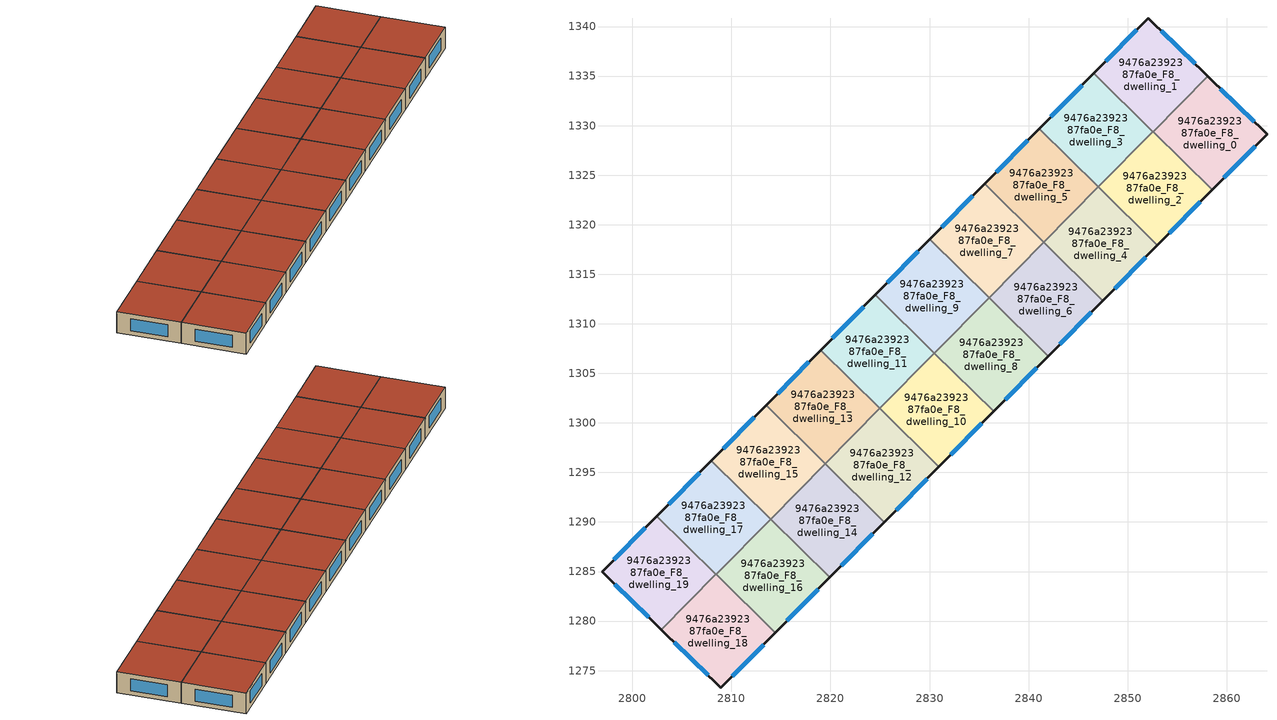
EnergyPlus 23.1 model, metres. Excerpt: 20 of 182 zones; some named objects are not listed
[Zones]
9476a2392387fa0e_F8_dwelling_0
 floor to 9476a2392387fa0e_F7_dwelling_0 (EU_floor_Construction): 2864.05,1329.13 2858.52,1323.52 2852.56,1329.39 2858.08,1334.98 z24
 wall outside (EU_wall_Construction): 2858.52,1323.52 2864.05,1329.13 2858.08,1334.98 z24:27
 wall to 9476a2392387fa0e_F8_dwelling_1 (EU_wall_Construction): 2858.08,1334.98 2852.56,1329.39 z24:27
 wall to 9476a2392387fa0e_F8_dwelling_2 (EU_wall_Construction): 2852.56,1329.39 2858.52,1323.52 z24:27
 window (EU_Window_Construction): 2862.77,1330.39 2859.36,1333.73 / 2859.7,1324.72 2862.87,1327.93 z24.64:26.36
 roof outside (EU_roof_Construction): 2858.52,1323.52 2864.05,1329.13 2858.08,1334.98 2852.56,1329.39 z27
9476a2392387fa0e_F8_dwelling_1
 floor to 9476a2392387fa0e_F7_dwelling_1 (EU_floor_Construction): 2858.08,1334.98 2852.56,1329.39 2846.58,1335.29 2852.07,1340.86 z24
 wall outside (EU_wall_Construction): 2858.08,1334.98 2852.07,1340.86 2846.58,1335.29 z24:27
 wall to 9476a2392387fa0e_F8_dwelling_3 (EU_wall_Construction): 2846.58,1335.29 2852.55,1329.4 z24:27
 wall to 9476a2392387fa0e_F8_dwelling_2 (EU_wall_Construction): 2852.55,1329.41 2852.56,1329.39 z24:27
 window (EU_Window_Construction): 2856.79,1336.24 2853.36,1339.6 / 2850.9,1339.67 2847.76,1336.48 z24.64:26.36
 roof outside (EU_roof_Construction): 2852.56,1329.39 2858.08,1334.98 2852.07,1340.86 2846.58,1335.29 z27
9476a2392387fa0e_F8_dwelling_10
 floor to 9476a2392387fa0e_F7_dwelling_10 (EU_floor_Construction): 2836.46,1301.16 2830.95,1295.57 2824.98,1301.46 2830.49,1307.05 z24
 wall outside (EU_wall_Construction): 2830.95,1295.57 2836.46,1301.16 z24:27
 wall to 9476a2392387fa0e_F8_dwelling_12 (EU_wall_Construction): 2824.98,1301.46 2830.95,1295.57 z24:27
 wall to 9476a2392387fa0e_F8_dwelling_11 (EU_wall_Construction): 2830.49,1307.05 2824.98,1301.46 z24:27
 wall to 9476a2392387fa0e_F8_dwelling_8 (EU_wall_Construction): 2836.46,1301.16 2830.5,1307.05 z24:27
 window (EU_Window_Construction): 2832.13,1296.77 2835.28,1299.97 z24.64:26.36
 roof outside (EU_roof_Construction): 2830.95,1295.57 2836.46,1301.16 2830.49,1307.05 2824.98,1301.46 z27
9476a2392387fa0e_F8_dwelling_11
 floor to 9476a2392387fa0e_F7_dwelling_11 (EU_floor_Construction): 2830.49,1307.05 2824.98,1301.46 2819.01,1307.35 2824.53,1312.94 z24
 wall outside (EU_wall_Construction): 2824.53,1312.94 2819.01,1307.35 z24:27
 wall to 9476a2392387fa0e_F8_dwelling_13 (EU_wall_Construction): 2819.01,1307.35 2824.98,1301.46 z24:27
 wall to 9476a2392387fa0e_F8_dwelling_9 (EU_wall_Construction): 2830.49,1307.05 2824.53,1312.94 z24:27
 window (EU_Window_Construction): 2823.34,1311.74 2820.19,1308.55 z24.64:26.36
 roof outside (EU_roof_Construction): 2824.98,1301.46 2830.49,1307.05 2824.53,1312.94 2819.01,1307.35 z27
9476a2392387fa0e_F8_dwelling_12
 floor to 9476a2392387fa0e_F7_dwelling_12 (EU_floor_Construction): 2830.95,1295.57 2825.44,1289.99 2819.47,1295.88 2824.98,1301.46 z24
 wall outside (EU_wall_Construction): 2825.44,1289.99 2830.95,1295.57 z24:27
 wall to 9476a2392387fa0e_F8_dwelling_14 (EU_wall_Construction): 2819.47,1295.88 2825.44,1289.99 z24:27
 wall to 9476a2392387fa0e_F8_dwelling_13 (EU_wall_Construction): 2824.98,1301.46 2819.47,1295.88 z24:27
 window (EU_Window_Construction): 2826.62,1291.18 2829.77,1294.38 z24.64:26.36
 roof outside (EU_roof_Construction): 2825.44,1289.99 2830.95,1295.57 2824.98,1301.46 2819.47,1295.88 z27
9476a2392387fa0e_F8_dwelling_13
 floor to 9476a2392387fa0e_F7_dwelling_13 (EU_floor_Construction): 2824.98,1301.46 2819.47,1295.88 2813.5,1301.77 2819.01,1307.35 z24
 wall outside (EU_wall_Construction): 2819.01,1307.35 2813.5,1301.77 z24:27
 wall to 9476a2392387fa0e_F8_dwelling_15 (EU_wall_Construction): 2813.5,1301.77 2819.47,1295.88 z24:27
 window (EU_Window_Construction): 2817.83,1306.16 2814.68,1302.96 z24.64:26.36
 roof outside (EU_roof_Construction): 2819.47,1295.88 2824.98,1301.46 2819.01,1307.35 2813.5,1301.77 z27
9476a2392387fa0e_F8_dwelling_14
 floor to 9476a2392387fa0e_F7_dwelling_14 (EU_floor_Construction): 2825.44,1289.99 2819.93,1284.4 2813.96,1290.29 2819.47,1295.88 z24
 wall outside (EU_wall_Construction): 2819.93,1284.4 2825.44,1289.99 z24:27
 wall to 9476a2392387fa0e_F8_dwelling_15 (EU_wall_Construction): 2819.47,1295.88 2813.96,1290.29 z24:27
 wall to 9476a2392387fa0e_F8_dwelling_16 (EU_wall_Construction): 2813.96,1290.29 2819.93,1284.4 z24:27
 window (EU_Window_Construction): 2821.11,1285.6 2824.26,1288.79 z24.64:26.36
 roof outside (EU_roof_Construction): 2819.93,1284.4 2825.44,1289.99 2819.47,1295.88 2813.96,1290.29 z27
9476a2392387fa0e_F8_dwelling_15
 floor to 9476a2392387fa0e_F7_dwelling_15 (EU_floor_Construction): 2819.47,1295.88 2813.96,1290.29 2807.99,1296.18 2813.5,1301.77 z24
 wall outside (EU_wall_Construction): 2813.5,1301.77 2807.99,1296.18 z24:27
 wall to 9476a2392387fa0e_F8_dwelling_17 (EU_wall_Construction): 2807.99,1296.18 2813.96,1290.29 z24:27
 window (EU_Window_Construction): 2812.32,1300.57 2809.17,1297.38 z24.64:26.36
 roof outside (EU_roof_Construction): 2813.96,1290.29 2819.47,1295.88 2813.5,1301.77 2807.99,1296.18 z27
9476a2392387fa0e_F8_dwelling_16
 floor to 9476a2392387fa0e_F7_dwelling_16 (EU_floor_Construction): 2819.93,1284.4 2814.42,1278.81 2808.45,1284.7 2813.96,1290.29 z24
 wall outside (EU_wall_Construction): 2814.42,1278.81 2819.93,1284.4 z24:27
 wall to 9476a2392387fa0e_F8_dwelling_17 (EU_wall_Construction): 2813.96,1290.29 2808.45,1284.7 z24:27
 wall to 9476a2392387fa0e_F8_dwelling_18 (EU_wall_Construction): 2808.45,1284.7 2814.42,1278.81 z24:27
 window (EU_Window_Construction): 2815.6,1280.01 2818.75,1283.2 z24.64:26.36
 roof outside (EU_roof_Construction): 2814.42,1278.81 2819.93,1284.4 2813.96,1290.29 2808.45,1284.7 z27
9476a2392387fa0e_F8_dwelling_17
 floor to 9476a2392387fa0e_F7_dwelling_17 (EU_floor_Construction): 2813.96,1290.29 2808.45,1284.7 2802.47,1290.59 2807.99,1296.18 z24
 wall outside (EU_wall_Construction): 2807.99,1296.18 2802.47,1290.59 z24:27
 wall to 9476a2392387fa0e_F8_dwelling_19 (EU_wall_Construction): 2802.47,1290.59 2808.43,1284.72 z24:27
 wall to 9476a2392387fa0e_F8_dwelling_18 (EU_wall_Construction): 2808.43,1284.72 2808.45,1284.7 z24:27
 window (EU_Window_Construction): 2806.81,1294.98 2803.66,1291.79 z24.64:26.36
 roof outside (EU_roof_Construction): 2808.45,1284.7 2813.96,1290.29 2807.99,1296.18 2802.47,1290.59 z27
9476a2392387fa0e_F8_dwelling_18
 floor to 9476a2392387fa0e_F7_dwelling_18 (EU_floor_Construction): 2814.42,1278.81 2808.93,1273.25 2802.92,1279.13 2808.43,1284.72 z24
 wall outside (EU_wall_Construction): 2802.92,1279.13 2808.93,1273.25 2814.42,1278.81 z24:27
 wall to 9476a2392387fa0e_F8_dwelling_19 (EU_wall_Construction): 2808.43,1284.72 2802.92,1279.13 z24:27
 window (EU_Window_Construction): 2810.11,1274.44 2813.24,1277.62 / 2804.21,1277.87 2807.64,1274.51 z24.64:26.36
 roof outside (EU_roof_Construction): 2808.93,1273.25 2814.42,1278.81 2808.43,1284.72 2802.92,1279.13 z27
9476a2392387fa0e_F8_dwelling_19
 floor to 9476a2392387fa0e_F7_dwelling_19 (EU_floor_Construction): 2808.43,1284.72 2802.92,1279.13 2796.94,1284.99 2802.47,1290.59 z24
 wall outside (EU_wall_Construction): 2802.47,1290.59 2796.94,1284.99 2802.92,1279.13 z24:27
 window (EU_Window_Construction): 2798.22,1283.73 2801.64,1280.38 / 2801.29,1289.39 2798.13,1286.19 z24.64:26.36
 roof outside (EU_roof_Construction): 2802.92,1279.13 2808.43,1284.72 2802.47,1290.59 2796.94,1284.99 z27
9476a2392387fa0e_F8_dwelling_2
 floor to 9476a2392387fa0e_F7_dwelling_2 (EU_floor_Construction): 2858.52,1323.52 2853,1317.93 2847.03,1323.82 2852.55,1329.41 z24
 wall outside (EU_wall_Construction): 2853,1317.93 2858.52,1323.52 z24:27
 wall to 9476a2392387fa0e_F8_dwelling_4 (EU_wall_Construction): 2847.03,1323.82 2853,1317.93 z24:27
 wall to 9476a2392387fa0e_F8_dwelling_3 (EU_wall_Construction): 2852.55,1329.41 2847.03,1323.82 z24:27
 window (EU_Window_Construction): 2854.18,1319.13 2857.34,1322.32 z24.64:26.36
 roof outside (EU_roof_Construction): 2853,1317.93 2858.52,1323.52 2852.55,1329.41 2847.03,1323.82 z27
9476a2392387fa0e_F8_dwelling_3
 floor to 9476a2392387fa0e_F7_dwelling_3 (EU_floor_Construction): 2852.55,1329.41 2847.03,1323.82 2841.07,1329.7 2846.58,1335.29 z24
 wall outside (EU_wall_Construction): 2846.58,1335.29 2841.07,1329.7 z24:27
 wall to 9476a2392387fa0e_F8_dwelling_5 (EU_wall_Construction): 2841.07,1329.7 2847.03,1323.82 z24:27
 window (EU_Window_Construction): 2845.4,1334.09 2842.25,1330.9 z24.64:26.36
 roof outside (EU_roof_Construction): 2847.03,1323.82 2852.55,1329.41 2846.58,1335.29 2841.07,1329.7 z27
9476a2392387fa0e_F8_dwelling_4
 floor to 9476a2392387fa0e_F7_dwelling_4 (EU_floor_Construction): 2853,1317.93 2847.49,1312.34 2841.52,1318.23 2847.03,1323.82 z24
 wall outside (EU_wall_Construction): 2847.49,1312.34 2853,1317.93 z24:27
 wall to 9476a2392387fa0e_F8_dwelling_6 (EU_wall_Construction): 2841.52,1318.23 2847.49,1312.34 z24:27
 wall to 9476a2392387fa0e_F8_dwelling_5 (EU_wall_Construction): 2847.03,1323.82 2841.52,1318.23 z24:27
 window (EU_Window_Construction): 2848.67,1313.54 2851.82,1316.73 z24.64:26.36
 roof outside (EU_roof_Construction): 2847.49,1312.34 2853,1317.93 2847.03,1323.82 2841.52,1318.23 z27
9476a2392387fa0e_F8_dwelling_5
 floor to 9476a2392387fa0e_F7_dwelling_5 (EU_floor_Construction): 2847.03,1323.82 2841.52,1318.23 2835.55,1324.12 2841.07,1329.7 z24
 wall outside (EU_wall_Construction): 2841.07,1329.7 2835.55,1324.12 z24:27
 wall to 9476a2392387fa0e_F8_dwelling_7 (EU_wall_Construction): 2835.55,1324.12 2841.52,1318.23 z24:27
 window (EU_Window_Construction): 2839.89,1328.51 2836.73,1325.31 z24.64:26.36
 roof outside (EU_roof_Construction): 2841.52,1318.23 2847.03,1323.82 2841.07,1329.7 2835.55,1324.12 z27
9476a2392387fa0e_F8_dwelling_6
 floor to 9476a2392387fa0e_F7_dwelling_6 (EU_floor_Construction): 2847.49,1312.34 2841.98,1306.75 2836.01,1312.64 2841.52,1318.23 z24
 wall outside (EU_wall_Construction): 2841.98,1306.75 2847.49,1312.34 z24:27
 wall to 9476a2392387fa0e_F8_dwelling_7 (EU_wall_Construction): 2841.52,1318.23 2836.01,1312.64 z24:27
 wall to 9476a2392387fa0e_F8_dwelling_8 (EU_wall_Construction): 2836.01,1312.64 2841.98,1306.75 z24:27
 window (EU_Window_Construction): 2843.16,1307.95 2846.31,1311.14 z24.64:26.36
 roof outside (EU_roof_Construction): 2841.98,1306.75 2847.49,1312.34 2841.52,1318.23 2836.01,1312.64 z27
9476a2392387fa0e_F8_dwelling_7
 floor to 9476a2392387fa0e_F7_dwelling_7 (EU_floor_Construction): 2841.52,1318.23 2836.01,1312.64 2830.04,1318.53 2835.55,1324.12 z24
 wall outside (EU_wall_Construction): 2835.55,1324.12 2830.04,1318.53 z24:27
 wall to 9476a2392387fa0e_F8_dwelling_9 (EU_wall_Construction): 2830.04,1318.53 2836.01,1312.64 z24:27
 window (EU_Window_Construction): 2834.37,1322.92 2831.22,1319.72 z24.64:26.36
 roof outside (EU_roof_Construction): 2836.01,1312.64 2841.52,1318.23 2835.55,1324.12 2830.04,1318.53 z27
9476a2392387fa0e_F8_dwelling_8
 floor to 9476a2392387fa0e_F7_dwelling_8 (EU_floor_Construction): 2841.98,1306.75 2836.46,1301.16 2830.49,1307.05 2836.01,1312.64 z24
 wall outside (EU_wall_Construction): 2836.46,1301.16 2841.98,1306.75 z24:27
 wall to 9476a2392387fa0e_F8_dwelling_9 (EU_wall_Construction): 2836.01,1312.64 2830.49,1307.05 z24:27
 window (EU_Window_Construction): 2837.64,1302.36 2840.8,1305.55 z24.64:26.36
 roof outside (EU_roof_Construction): 2836.46,1301.16 2841.98,1306.75 2836.01,1312.64 2830.49,1307.05 z27
9476a2392387fa0e_F8_dwelling_9
 floor to 9476a2392387fa0e_F7_dwelling_9 (EU_floor_Construction): 2836.01,1312.64 2830.49,1307.05 2824.53,1312.94 2830.04,1318.53 z24
 wall outside (EU_wall_Construction): 2830.04,1318.53 2824.53,1312.94 z24:27
 window (EU_Window_Construction): 2828.86,1317.33 2825.71,1314.14 z24.64:26.36
 roof outside (EU_roof_Construction): 2830.49,1307.05 2836.01,1312.64 2830.04,1318.53 2824.53,1312.94 z27
[Building]
EU S2 Campaign: North Axis=0; Terrain=City; Solar Distribution=FullExterior
[Site:Location]
Yerevan-Zvartnots.Intl.AP: Latitude=40.15; Longitude=44.383; Time Zone=4; Elevation=854
[SizingPeriod:WeatherFileDays]
AnnualSizingPeriod: Begin Month=1; Begin Day of Month=1; End Month=12; End Day of Month=31; Day of Week for Start Day=Monday; Use Weather File Daylight Saving Period=No; Use Weather File Rain and Snow Indicators=No
[MATERIAL]
EU_InternalMass_Material: Roughness=MediumRough; Thickness=0.1; Conductivity=1; Density=1800; Specific Heat=900; Thermal Absorptance=0.9; Solar Absorptance=0.7; Visible Absorptance=0.7
[MATERIAL:NOMASS] Roughness=MediumRough; Thermal Absorptance=0.9; Solar Absorptance=0.7; Visible Absorptance=0.7
Name | Thermal Resistance
EU_wall_NoMass | 1.05043
EU_roof_NoMass | 1.45357
EU_floor_NoMass | 0.478065
[WINDOWMATERIAL:SIMPLEGLAZINGSYSTEM]
EU_Window_SimpleGlazing: UFactor=2.5566; Solar Heat Gain Coefficient=0.75; Visible Transmittance=0.75
[CONSTRUCTION]
EU_wall_Construction: EU_wall_NoMass
EU_roof_Construction: EU_roof_NoMass
EU_floor_Construction: EU_floor_NoMass
EU_Window_Construction: EU_Window_SimpleGlazing
EU_InternalMass_Construction: EU_InternalMass_Material
[ZONE] Type=1; Multiplier=1; Ceiling Height=autocalculate; Floor Area=autocalculate; Part of Total Floor Area=Yes
Name | Volume
9476a2392387fa0e_F8_dwelling_0; 9476a2392387fa0e_F8_dwelling_10 | 197.462
9476a2392387fa0e_F8_dwelling_1 | 197.457
9476a2392387fa0e_F8_dwelling_11 | 197.445
9476a2392387fa0e_F8_dwelling_12; 9476a2392387fa0e_F8_dwelling_13 | 197.461
9476a2392387fa0e_F8_dwelling_14 | 197.425
9476a2392387fa0e_F8_dwelling_15; 9476a2392387fa0e_F8_dwelling_17 | 197.476
9476a2392387fa0e_F8_dwelling_16 | 197.459
9476a2392387fa0e_F8_dwelling_18 | 197.449
9476a2392387fa0e_F8_dwelling_19 | 197.47
9476a2392387fa0e_F8_dwelling_2; 9476a2392387fa0e_F8_dwelling_3 | 197.466
9476a2392387fa0e_F8_dwelling_4 | 197.43
9476a2392387fa0e_F8_dwelling_5 | 197.447
9476a2392387fa0e_F8_dwelling_6; 9476a2392387fa0e_F8_dwelling_9 | 197.464
9476a2392387fa0e_F8_dwelling_7 | 197.481
9476a2392387fa0e_F8_dwelling_8 | 197.463
[INTERNALMASS] Construction=EU_InternalMass_Construction
Name | Zone or ZoneList | Surface Area
9476a2392387fa0e_F8_dwelling_0_EU_InternalMass | 9476a2392387fa0e_F8_dwelling_0 | 65.8202
9476a2392387fa0e_F8_dwelling_1_EU_InternalMass | 9476a2392387fa0e_F8_dwelling_1 | 65.8189
9476a2392387fa0e_F8_dwelling_2_EU_InternalMass | 9476a2392387fa0e_F8_dwelling_2 | 65.822
9476a2392387fa0e_F8_dwelling_3_EU_InternalMass | 9476a2392387fa0e_F8_dwelling_3 | 65.822
9476a2392387fa0e_F8_dwelling_4_EU_InternalMass | 9476a2392387fa0e_F8_dwelling_4 | 65.8157
9476a2392387fa0e_F8_dwelling_5_EU_InternalMass | 9476a2392387fa0e_F8_dwelling_5 | 65.8157
9476a2392387fa0e_F8_dwelling_6_EU_InternalMass | 9476a2392387fa0e_F8_dwelling_6 | 65.8213
9476a2392387fa0e_F8_dwelling_7_EU_InternalMass | 9476a2392387fa0e_F8_dwelling_7 | 65.8212
9476a2392387fa0e_F8_dwelling_8_EU_InternalMass | 9476a2392387fa0e_F8_dwelling_8 | 65.8223
9476a2392387fa0e_F8_dwelling_9_EU_InternalMass | 9476a2392387fa0e_F8_dwelling_9 | 65.8211
9476a2392387fa0e_F8_dwelling_10_EU_InternalMass | 9476a2392387fa0e_F8_dwelling_10 | 65.8205
9476a2392387fa0e_F8_dwelling_11_EU_InternalMass | 9476a2392387fa0e_F8_dwelling_11 | 65.8149
9476a2392387fa0e_F8_dwelling_12_EU_InternalMass | 9476a2392387fa0e_F8_dwelling_12 | 65.826
9476a2392387fa0e_F8_dwelling_13_EU_InternalMass | 9476a2392387fa0e_F8_dwelling_13 | 65.8189
9476a2392387fa0e_F8_dwelling_14_EU_InternalMass | 9476a2392387fa0e_F8_dwelling_14 | 65.8098
9476a2392387fa0e_F8_dwelling_15_EU_InternalMass | 9476a2392387fa0e_F8_dwelling_15 | 65.8225
9476a2392387fa0e_F8_dwelling_16_EU_InternalMass | 9476a2392387fa0e_F8_dwelling_16 | 65.8225
9476a2392387fa0e_F8_dwelling_17_EU_InternalMass | 9476a2392387fa0e_F8_dwelling_17 | 65.8253
9476a2392387fa0e_F8_dwelling_18_EU_InternalMass | 9476a2392387fa0e_F8_dwelling_18 | 65.8161
9476a2392387fa0e_F8_dwelling_19_EU_InternalMass | 9476a2392387fa0e_F8_dwelling_19 | 65.8214
[OTHEREQUIPMENT] Fuel Type=Electricity; Design Level Calculation Method=Watts/Area; Power per Zone Floor Area=1; Fraction Latent=0; Fraction Radiant=0; Fraction Lost=0; Carbon Dioxide Generation Rate=0; EndUse Subcategory=EU_Step8_InternalGains
Name | Zone or ZoneList or Space or SpaceList | Schedule
EU_Step8_InternalGain_9476a2392387fa0e_F8_dwelling_0_f000 | 9476a2392387fa0e_F8_dwelling_0 | EU_Step8_GainSchedule_9476a2392387fa0e_F8_dwelling_0_f000
EU_Step8_InternalGain_9476a2392387fa0e_F8_dwelling_1_f000 | 9476a2392387fa0e_F8_dwelling_1 | EU_Step8_GainSchedule_9476a2392387fa0e_F8_dwelling_1_f000
EU_Step8_InternalGain_9476a2392387fa0e_F8_dwelling_2_f000 | 9476a2392387fa0e_F8_dwelling_2 | EU_Step8_GainSchedule_9476a2392387fa0e_F8_dwelling_2_f000
EU_Step8_InternalGain_9476a2392387fa0e_F8_dwelling_3_f000 | 9476a2392387fa0e_F8_dwelling_3 | EU_Step8_GainSchedule_9476a2392387fa0e_F8_dwelling_3_f000
EU_Step8_InternalGain_9476a2392387fa0e_F8_dwelling_4_f000 | 9476a2392387fa0e_F8_dwelling_4 | EU_Step8_GainSchedule_9476a2392387fa0e_F8_dwelling_4_f000
EU_Step8_InternalGain_9476a2392387fa0e_F8_dwelling_5_f000 | 9476a2392387fa0e_F8_dwelling_5 | EU_Step8_GainSchedule_9476a2392387fa0e_F8_dwelling_5_f000
EU_Step8_InternalGain_9476a2392387fa0e_F8_dwelling_6_f000 | 9476a2392387fa0e_F8_dwelling_6 | EU_Step8_GainSchedule_9476a2392387fa0e_F8_dwelling_6_f000
EU_Step8_InternalGain_9476a2392387fa0e_F8_dwelling_7_f000 | 9476a2392387fa0e_F8_dwelling_7 | EU_Step8_GainSchedule_9476a2392387fa0e_F8_dwelling_7_f000
EU_Step8_InternalGain_9476a2392387fa0e_F8_dwelling_8_f000 | 9476a2392387fa0e_F8_dwelling_8 | EU_Step8_GainSchedule_9476a2392387fa0e_F8_dwelling_8_f000
EU_Step8_InternalGain_9476a2392387fa0e_F8_dwelling_9_f000 | 9476a2392387fa0e_F8_dwelling_9 | EU_Step8_GainSchedule_9476a2392387fa0e_F8_dwelling_9_f000
EU_Step8_InternalGain_9476a2392387fa0e_F8_dwelling_10_f000 | 9476a2392387fa0e_F8_dwelling_10 | EU_Step8_GainSchedule_9476a2392387fa0e_F8_dwelling_10_f000
EU_Step8_InternalGain_9476a2392387fa0e_F8_dwelling_11_f000 | 9476a2392387fa0e_F8_dwelling_11 | EU_Step8_GainSchedule_9476a2392387fa0e_F8_dwelling_11_f000
EU_Step8_InternalGain_9476a2392387fa0e_F8_dwelling_12_f000 | 9476a2392387fa0e_F8_dwelling_12 | EU_Step8_GainSchedule_9476a2392387fa0e_F8_dwelling_12_f000
EU_Step8_InternalGain_9476a2392387fa0e_F8_dwelling_13_f000 | 9476a2392387fa0e_F8_dwelling_13 | EU_Step8_GainSchedule_9476a2392387fa0e_F8_dwelling_13_f000
EU_Step8_InternalGain_9476a2392387fa0e_F8_dwelling_14_f000 | 9476a2392387fa0e_F8_dwelling_14 | EU_Step8_GainSchedule_9476a2392387fa0e_F8_dwelling_14_f000
EU_Step8_InternalGain_9476a2392387fa0e_F8_dwelling_15_f000 | 9476a2392387fa0e_F8_dwelling_15 | EU_Step8_GainSchedule_9476a2392387fa0e_F8_dwelling_15_f000
EU_Step8_InternalGain_9476a2392387fa0e_F8_dwelling_16_f000 | 9476a2392387fa0e_F8_dwelling_16 | EU_Step8_GainSchedule_9476a2392387fa0e_F8_dwelling_16_f000
EU_Step8_InternalGain_9476a2392387fa0e_F8_dwelling_17_f000 | 9476a2392387fa0e_F8_dwelling_17 | EU_Step8_GainSchedule_9476a2392387fa0e_F8_dwelling_17_f000
EU_Step8_InternalGain_9476a2392387fa0e_F8_dwelling_18_f000 | 9476a2392387fa0e_F8_dwelling_18 | EU_Step8_GainSchedule_9476a2392387fa0e_F8_dwelling_18_f000
EU_Step8_InternalGain_9476a2392387fa0e_F8_dwelling_19_f000 | 9476a2392387fa0e_F8_dwelling_19 | EU_Step8_GainSchedule_9476a2392387fa0e_F8_dwelling_19_f000
[ZONEVENTILATION:DESIGNFLOWRATE] Schedule=EU_AlwaysOn; Design Flow Rate Calculation Method=AirChanges/Hour; Air Changes per Hour=0.557805; Ventilation Type=Natural; Fan Pressure Rise=0; Fan Total Efficiency=1; Constant Term Coefficient=1; Temperature Term Coefficient=0; Velocity Term Coefficient=0; Velocity Squared Term Coefficient=0; Minimum Indoor Temperature=-100; Maximum Indoor Temperature=100; Delta Temperature=-100; Minimum Outdoor Temperature=-100; Maximum Outdoor Temperature=100; Maximum Wind Speed=40
Name | Zone or ZoneList or Space or SpaceList
EU_ConstantAir_9476a2392387fa0e_F8_dwelling_0 | 9476a2392387fa0e_F8_dwelling_0
EU_ConstantAir_9476a2392387fa0e_F8_dwelling_1 | 9476a2392387fa0e_F8_dwelling_1
EU_ConstantAir_9476a2392387fa0e_F8_dwelling_2 | 9476a2392387fa0e_F8_dwelling_2
EU_ConstantAir_9476a2392387fa0e_F8_dwelling_3 | 9476a2392387fa0e_F8_dwelling_3
EU_ConstantAir_9476a2392387fa0e_F8_dwelling_4 | 9476a2392387fa0e_F8_dwelling_4
EU_ConstantAir_9476a2392387fa0e_F8_dwelling_5 | 9476a2392387fa0e_F8_dwelling_5
EU_ConstantAir_9476a2392387fa0e_F8_dwelling_6 | 9476a2392387fa0e_F8_dwelling_6
EU_ConstantAir_9476a2392387fa0e_F8_dwelling_7 | 9476a2392387fa0e_F8_dwelling_7
EU_ConstantAir_9476a2392387fa0e_F8_dwelling_8 | 9476a2392387fa0e_F8_dwelling_8
EU_ConstantAir_9476a2392387fa0e_F8_dwelling_9 | 9476a2392387fa0e_F8_dwelling_9
EU_ConstantAir_9476a2392387fa0e_F8_dwelling_10 | 9476a2392387fa0e_F8_dwelling_10
EU_ConstantAir_9476a2392387fa0e_F8_dwelling_11 | 9476a2392387fa0e_F8_dwelling_11
EU_ConstantAir_9476a2392387fa0e_F8_dwelling_12 | 9476a2392387fa0e_F8_dwelling_12
EU_ConstantAir_9476a2392387fa0e_F8_dwelling_13 | 9476a2392387fa0e_F8_dwelling_13
EU_ConstantAir_9476a2392387fa0e_F8_dwelling_14 | 9476a2392387fa0e_F8_dwelling_14
EU_ConstantAir_9476a2392387fa0e_F8_dwelling_15 | 9476a2392387fa0e_F8_dwelling_15
EU_ConstantAir_9476a2392387fa0e_F8_dwelling_16 | 9476a2392387fa0e_F8_dwelling_16
EU_ConstantAir_9476a2392387fa0e_F8_dwelling_17 | 9476a2392387fa0e_F8_dwelling_17
EU_ConstantAir_9476a2392387fa0e_F8_dwelling_18 | 9476a2392387fa0e_F8_dwelling_18
EU_ConstantAir_9476a2392387fa0e_F8_dwelling_19 | 9476a2392387fa0e_F8_dwelling_19
[HVACTEMPLATE:ZONE:IDEALLOADSAIRSYSTEM] System Availability Schedule=EU_AlwaysOn; Maximum Heating Supply Air Temperature=50; Minimum Cooling Supply Air Temperature=13; Maximum Heating Supply Air Humidity Ratio=0.0156; Minimum Cooling Supply Air Humidity Ratio=0.0077; Heating Limit=NoLimit; Cooling Limit=NoLimit; Heating Availability Schedule=EU_AlwaysOn; Cooling Availability Schedule=EU_CoolingOff; Dehumidification Control Type=ConstantSensibleHeatRatio; Cooling Sensible Heat Ratio=0.7; Dehumidification Setpoint=60; Humidification Control Type=None; Humidification Setpoint=30; Outdoor Air Method=None; Outdoor Air Flow Rate per Person=0.00944; Outdoor Air Flow Rate per Zone Floor Area=0; Outdoor Air Flow Rate per Zone=0; Demand Controlled Ventilation Type=None; Outdoor Air Economizer Type=NoEconomizer; Heat Recovery Type=None; Sensible Heat Recovery Effectiveness=0.7; Latent Heat Recovery Effectiveness=0.65
Name | Template Thermostat
9476a2392387fa0e_F8_dwelling_0 | EU_HeatOnly_9476a2392387fa0e_F8_dwelling_0
9476a2392387fa0e_F8_dwelling_1 | EU_HeatOnly_9476a2392387fa0e_F8_dwelling_1
9476a2392387fa0e_F8_dwelling_2 | EU_HeatOnly_9476a2392387fa0e_F8_dwelling_2
9476a2392387fa0e_F8_dwelling_3 | EU_HeatOnly_9476a2392387fa0e_F8_dwelling_3
9476a2392387fa0e_F8_dwelling_4 | EU_HeatOnly_9476a2392387fa0e_F8_dwelling_4
9476a2392387fa0e_F8_dwelling_5 | EU_HeatOnly_9476a2392387fa0e_F8_dwelling_5
9476a2392387fa0e_F8_dwelling_6 | EU_HeatOnly_9476a2392387fa0e_F8_dwelling_6
9476a2392387fa0e_F8_dwelling_7 | EU_HeatOnly_9476a2392387fa0e_F8_dwelling_7
9476a2392387fa0e_F8_dwelling_8 | EU_HeatOnly_9476a2392387fa0e_F8_dwelling_8
9476a2392387fa0e_F8_dwelling_9 | EU_HeatOnly_9476a2392387fa0e_F8_dwelling_9
9476a2392387fa0e_F8_dwelling_10 | EU_HeatOnly_9476a2392387fa0e_F8_dwelling_10
9476a2392387fa0e_F8_dwelling_11 | EU_HeatOnly_9476a2392387fa0e_F8_dwelling_11
9476a2392387fa0e_F8_dwelling_12 | EU_HeatOnly_9476a2392387fa0e_F8_dwelling_12
9476a2392387fa0e_F8_dwelling_13 | EU_HeatOnly_9476a2392387fa0e_F8_dwelling_13
9476a2392387fa0e_F8_dwelling_14 | EU_HeatOnly_9476a2392387fa0e_F8_dwelling_14
9476a2392387fa0e_F8_dwelling_15 | EU_HeatOnly_9476a2392387fa0e_F8_dwelling_15
9476a2392387fa0e_F8_dwelling_16 | EU_HeatOnly_9476a2392387fa0e_F8_dwelling_16
9476a2392387fa0e_F8_dwelling_17 | EU_HeatOnly_9476a2392387fa0e_F8_dwelling_17
9476a2392387fa0e_F8_dwelling_18 | EU_HeatOnly_9476a2392387fa0e_F8_dwelling_18
9476a2392387fa0e_F8_dwelling_19 | EU_HeatOnly_9476a2392387fa0e_F8_dwelling_19
[SIZING:ZONE] Zone Cooling Design Supply Air Temperature Input Method=SupplyAirTemperature; Zone Cooling Design Supply Air Temperature=13; Zone Heating Design Supply Air Temperature Input Method=SupplyAirTemperature; Zone Heating Design Supply Air Temperature=50; Zone Cooling Design Supply Air Humidity Ratio=0.008; Zone Heating Design Supply Air Humidity Ratio=0.008; Cooling Design Air Flow Method=DesignDay; Cooling Design Air Flow Rate=0; Cooling Minimum Air Flow per Zone Floor Area=0.000762; Cooling Minimum Air Flow=0; Cooling Minimum Air Flow Fraction=0.2; Heating Design Air Flow Method=DesignDay; Heating Design Air Flow Rate=0; Heating Maximum Air Flow per Zone Floor Area=0.002032; Heating Maximum Air Flow=0.141576; Heating Maximum Air Flow Fraction=0.3; Account for Dedicated Outdoor Air System=No; Dedicated Outdoor Air System Control Strategy=NeutralSupplyAir; Dedicated Outdoor Air Low Setpoint Temperature for Design=autosize; Dedicated Outdoor Air High Setpoint Temperature for Design=autosize; Zone Load Sizing Method=Sensible Load Only No Latent Load; Zone Latent Cooling Design Supply Air Humidity Ratio Input Method=HumidityRatioDifference; Zone Cooling Design Supply Air Humidity Ratio Difference=0.005; Zone Latent Heating Design Supply Air Humidity Ratio Input Method=HumidityRatioDifference; Zone Humidification Design Supply Air Humidity Ratio Difference=0.005
9476a2392387fa0e_F8_dwelling_0; 9476a2392387fa0e_F8_dwelling_1; 9476a2392387fa0e_F8_dwelling_2; 9476a2392387fa0e_F8_dwelling_3; 9476a2392387fa0e_F8_dwelling_4; 9476a2392387fa0e_F8_dwelling_5; 9476a2392387fa0e_F8_dwelling_6; 9476a2392387fa0e_F8_dwelling_7; 9476a2392387fa0e_F8_dwelling_8; 9476a2392387fa0e_F8_dwelling_9; 9476a2392387fa0e_F8_dwelling_10; 9476a2392387fa0e_F8_dwelling_11; 9476a2392387fa0e_F8_dwelling_12; 9476a2392387fa0e_F8_dwelling_13; 9476a2392387fa0e_F8_dwelling_14; 9476a2392387fa0e_F8_dwelling_15; 9476a2392387fa0e_F8_dwelling_16; 9476a2392387fa0e_F8_dwelling_17; 9476a2392387fa0e_F8_dwelling_18; 9476a2392387fa0e_F8_dwelling_19
[SCHEDULE:CONSTANT]
Name | Hourly Value
EU_AlwaysOn | 1
EU_CoolingOff | 0
[SCHEDULE:FILE] Column Number=1; Rows to Skip at Top=0; Number of Hours of Data=8760; Column Separator=Comma; Interpolate to Timestep=No; Minutes per Item=60; Adjust Schedule for Daylight Savings=Yes
Name | File
EU_Step8_GainSchedule_9476a2392387fa0e_F8_dwelling_0_f000 | ../../schedules/9476a2392387fa0e/9476a2392387fa0e_F8_dwelling_0_f000_gain.csv
EU_Step8_GainSchedule_9476a2392387fa0e_F8_dwelling_1_f000 | ../../schedules/9476a2392387fa0e/9476a2392387fa0e_F8_dwelling_1_f000_gain.csv
EU_Step8_GainSchedule_9476a2392387fa0e_F8_dwelling_2_f000 | ../../schedules/9476a2392387fa0e/9476a2392387fa0e_F8_dwelling_2_f000_gain.csv
EU_Step8_GainSchedule_9476a2392387fa0e_F8_dwelling_3_f000 | ../../schedules/9476a2392387fa0e/9476a2392387fa0e_F8_dwelling_3_f000_gain.csv
EU_Step8_GainSchedule_9476a2392387fa0e_F8_dwelling_4_f000 | ../../schedules/9476a2392387fa0e/9476a2392387fa0e_F8_dwelling_4_f000_gain.csv
EU_Step8_GainSchedule_9476a2392387fa0e_F8_dwelling_5_f000 | ../../schedules/9476a2392387fa0e/9476a2392387fa0e_F8_dwelling_5_f000_gain.csv
EU_Step8_GainSchedule_9476a2392387fa0e_F8_dwelling_6_f000 | ../../schedules/9476a2392387fa0e/9476a2392387fa0e_F8_dwelling_6_f000_gain.csv
EU_Step8_GainSchedule_9476a2392387fa0e_F8_dwelling_7_f000 | ../../schedules/9476a2392387fa0e/9476a2392387fa0e_F8_dwelling_7_f000_gain.csv
EU_Step8_GainSchedule_9476a2392387fa0e_F8_dwelling_8_f000 | ../../schedules/9476a2392387fa0e/9476a2392387fa0e_F8_dwelling_8_f000_gain.csv
EU_Step8_GainSchedule_9476a2392387fa0e_F8_dwelling_9_f000 | ../../schedules/9476a2392387fa0e/9476a2392387fa0e_F8_dwelling_9_f000_gain.csv
EU_Step8_GainSchedule_9476a2392387fa0e_F8_dwelling_10_f000 | ../../schedules/9476a2392387fa0e/9476a2392387fa0e_F8_dwelling_10_f000_gain.csv
EU_Step8_GainSchedule_9476a2392387fa0e_F8_dwelling_11_f000 | ../../schedules/9476a2392387fa0e/9476a2392387fa0e_F8_dwelling_11_f000_gain.csv
EU_Step8_GainSchedule_9476a2392387fa0e_F8_dwelling_12_f000 | ../../schedules/9476a2392387fa0e/9476a2392387fa0e_F8_dwelling_12_f000_gain.csv
EU_Step8_GainSchedule_9476a2392387fa0e_F8_dwelling_13_f000 | ../../schedules/9476a2392387fa0e/9476a2392387fa0e_F8_dwelling_13_f000_gain.csv
EU_Step8_GainSchedule_9476a2392387fa0e_F8_dwelling_14_f000 | ../../schedules/9476a2392387fa0e/9476a2392387fa0e_F8_dwelling_14_f000_gain.csv
EU_Step8_GainSchedule_9476a2392387fa0e_F8_dwelling_15_f000 | ../../schedules/9476a2392387fa0e/9476a2392387fa0e_F8_dwelling_15_f000_gain.csv
EU_Step8_GainSchedule_9476a2392387fa0e_F8_dwelling_16_f000 | ../../schedules/9476a2392387fa0e/9476a2392387fa0e_F8_dwelling_16_f000_gain.csv
EU_Step8_GainSchedule_9476a2392387fa0e_F8_dwelling_17_f000 | ../../schedules/9476a2392387fa0e/9476a2392387fa0e_F8_dwelling_17_f000_gain.csv
EU_Step8_GainSchedule_9476a2392387fa0e_F8_dwelling_18_f000 | ../../schedules/9476a2392387fa0e/9476a2392387fa0e_F8_dwelling_18_f000_gain.csv
EU_Step8_GainSchedule_9476a2392387fa0e_F8_dwelling_19_f000 | ../../schedules/9476a2392387fa0e/9476a2392387fa0e_F8_dwelling_19_f000_gain.csv
